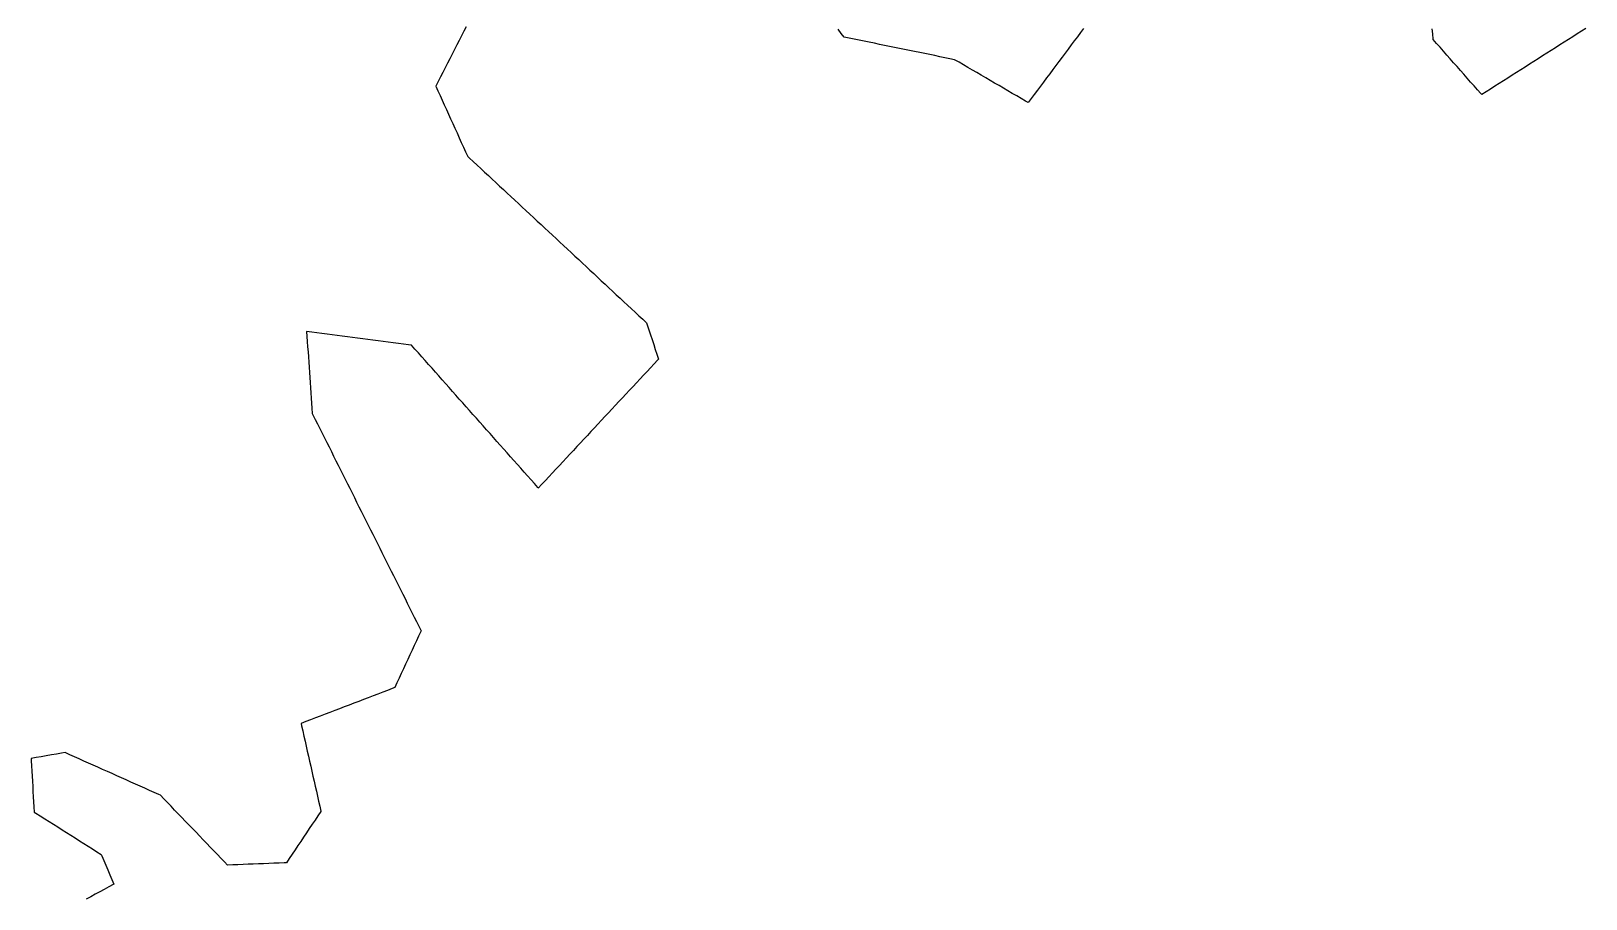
# Model space of a CAD drawing. Header units: millimetres. Extents: x 32 to 3054, y 42 to 5568.
# Drawn here: x 169.7 to 472, y 3303.1 to 3471.9 of the extents above; entities that cross this region are included whole.
import ezdxf

# ---------------------------------------------------------------- set-up
doc = ezdxf.new("R2010")
doc.units = ezdxf.units.MM
doc.layers.add('ALL_ISLANDS', color=7, linetype='Continuous')
doc.layers.add('OUTLINE_ISLAND_01', color=7, linetype='Continuous')

msp = doc.modelspace()

# ---------------------------------------------------------------- linework, layer by layer
at = {"layer": 'ALL_ISLANDS'}
for points in [[(254.316, 3472.7485), (253.8585, 3471.8593), (253.4011, 3470.97), (252.9437, 3470.0808), (252.4862, 3469.1915), (252.0288, 3468.3023), (251.5714, 3467.413), (251.114, 3466.5238), (250.6565, 3465.6345), (250.1991, 3464.7453), (249.7417, 3463.856), (249.2842, 3462.9668), (248.8268, 3462.0776), (248.3694, 3461.1883), (248.3779, 3461.1696), (248.7923, 3460.2595), (249.2067, 3459.3494), (249.6212, 3458.4393), (250.0356, 3457.5292), (250.45, 3456.6191), (250.8644, 3455.709), (251.2788, 3454.7989), (251.6932, 3453.8888), (252.1076, 3452.9787), (252.522, 3452.0686), (252.9364, 3451.1585), (253.3508, 3450.2485), (253.7652, 3449.3384), (254.1796, 3448.4283), (254.594, 3447.5182), (254.9479, 3447.1888), (255.6798, 3446.5075), (256.4118, 3445.8261), (257.1438, 3445.1448), (257.8757, 3444.4634), (258.6077, 3443.7821), (259.3397, 3443.1008), (260.0716, 3442.4194), (260.8036, 3441.7381), (261.5356, 3441.0567), (262.2675, 3440.3754), (262.9995, 3439.6941), (263.7315, 3439.0127), (264.4634, 3438.3314), (265.1954, 3437.65), (265.9274, 3436.9687), (266.6593, 3436.2874), (267.3913, 3435.606), (268.1233, 3434.9247), (268.8552, 3434.2434), (269.5872, 3433.562), (270.3192, 3432.8807), (271.0511, 3432.1993), (271.7831, 3431.518), (272.5151, 3430.8367), (273.247, 3430.1553), (273.979, 3429.474), (274.711, 3428.7926), (275.4429, 3428.1113), (276.1749, 3427.43), (276.9069, 3426.7486), (277.6389, 3426.0673), (278.3708, 3425.3859), (279.1028, 3424.7046), (279.8348, 3424.0233), (280.5667, 3423.3419), (281.2987, 3422.6606), (282.0307, 3421.9792), (282.7626, 3421.2979), (283.4946, 3420.6166), (284.2266, 3419.9352), (284.9585, 3419.2539), (285.6905, 3418.5725), (286.4225, 3417.8912), (287.1544, 3417.2099), (287.8864, 3416.5285), (288.6184, 3415.8472), (289.3503, 3415.1658), (289.4954, 3414.7292), (289.8109, 3413.7803), (290.1263, 3412.8313), (290.4417, 3411.8824), (290.7571, 3410.9334), (291.0726, 3409.9845), (291.388, 3409.0355), (291.7034, 3408.0866), (291.5095, 3407.8785), (290.8276, 3407.147), (290.1458, 3406.4155), (289.4639, 3405.684), (288.7821, 3404.9525), (288.1002, 3404.221), (287.4184, 3403.4895), (286.7365, 3402.758), (286.0547, 3402.0265), (285.3728, 3401.2951), (284.691, 3400.5636), (284.0092, 3399.8321), (283.3273, 3399.1006), (282.6455, 3398.3691), (281.9636, 3397.6376), (281.2818, 3396.9061), (280.5999, 3396.1746), (279.9181, 3395.4431), (279.2362, 3394.7116), (278.5544, 3393.9801), (277.8725, 3393.2486), (277.1907, 3392.5171), (276.5088, 3391.7856), (275.827, 3391.0541), (275.1451, 3390.3226), (274.4633, 3389.5911), (273.7814, 3388.8596), (273.0996, 3388.1281), (272.4178, 3387.3966), (271.7359, 3386.6652), (271.0541, 3385.9337), (270.3722, 3385.2022), (269.6904, 3384.4707), (269.0085, 3383.7392), (268.3267, 3383.0077), (268.2324, 3383.1139), (267.5685, 3383.8617), (266.9046, 3384.6096), (266.2408, 3385.3574), (265.5769, 3386.1053), (264.913, 3386.8531), (264.2491, 3387.6009), (263.5853, 3388.3488), (262.9214, 3389.0966), (262.2575, 3389.8445), (261.5936, 3390.5923), (260.9298, 3391.3402), (260.2659, 3392.088), (259.602, 3392.8358), (258.9381, 3393.5837), (258.2743, 3394.3315), (257.6104, 3395.0794), (256.9465, 3395.8272), (256.2826, 3396.5751), (255.6188, 3397.3229), (254.9549, 3398.0707), (254.291, 3398.8186), (253.6271, 3399.5664), (252.9633, 3400.3143), (252.2994, 3401.0621), (251.6355, 3401.81), (250.9716, 3402.5578), (250.3078, 3403.3056), (249.6439, 3404.0535), (248.98, 3404.8013), (248.3161, 3405.5492), (247.6523, 3406.297), (246.9884, 3407.0449), (246.3245, 3407.7927), (245.6606, 3408.5406), (244.9968, 3409.2884), (244.3329, 3410.0362), (243.669, 3410.7841), (243.0998, 3410.8584), (242.1082, 3410.988), (241.1166, 3411.1175), (240.125, 3411.2471), (239.1335, 3411.3766), (238.1419, 3411.5062), (237.1503, 3411.6357), (236.1587, 3411.7652), (235.1672, 3411.8948), (234.1756, 3412.0243), (233.184, 3412.1539), (232.1924, 3412.2834), (231.2009, 3412.413), (230.2093, 3412.5425), (229.2177, 3412.672), (228.2262, 3412.8016), (227.2346, 3412.9311), (226.243, 3413.0607), (225.2514, 3413.1902), (224.2599, 3413.3197), (223.2683, 3413.4493), (223.3339, 3412.4901), (223.4022, 3411.4924), (223.4704, 3410.4948), (223.5387, 3409.4971), (223.607, 3408.4994), (223.6752, 3407.5018), (223.7435, 3406.5041), (223.8118, 3405.5064), (223.88, 3404.5088), (223.9483, 3403.5111), (224.0166, 3402.5134), (224.0848, 3401.5158), (224.1531, 3400.5181), (224.2214, 3399.5204), (224.2896, 3398.5228), (224.3579, 3397.5251), (224.4916, 3397.2582), (224.9394, 3396.364), (225.3871, 3395.4699), (225.8349, 3394.5757), (226.2827, 3393.6816), (226.7305, 3392.7874), (227.1783, 3391.8933), (227.626, 3390.9992), (228.0738, 3390.105), (228.5216, 3389.2109), (228.9694, 3388.3167), (229.4172, 3387.4226), (229.8649, 3386.5284), (230.3127, 3385.6343), (230.7605, 3384.7401), (231.2083, 3383.846), (231.656, 3382.9519), (232.1038, 3382.0577), (232.5516, 3381.1636), (232.9994, 3380.2694), (233.4472, 3379.3753), (233.8949, 3378.4811), (234.3427, 3377.587), (234.7905, 3376.6928), (235.2383, 3375.7987), (235.6861, 3374.9046), (236.1338, 3374.0104), (236.5816, 3373.1163), (237.0294, 3372.2221), (237.4772, 3371.328), (237.9249, 3370.4338), (238.3727, 3369.5397), (238.8205, 3368.6455), (239.2683, 3367.7514), (239.7161, 3366.8573), (240.1638, 3365.9631), (240.6116, 3365.069), (241.0594, 3364.1748), (241.5072, 3363.2807), (241.955, 3362.3865), (242.4027, 3361.4924), (242.8505, 3360.5982), (243.2983, 3359.7041), (243.7461, 3358.81), (244.1938, 3357.9158), (244.6416, 3357.0217), (245.0894, 3356.1275), (245.5372, 3355.2334), (245.4626, 3355.073), (245.0409, 3354.1663), (244.6191, 3353.2596), (244.1974, 3352.3528), (243.7757, 3351.4461), (243.3539, 3350.5394), (242.9322, 3349.6327), (242.5105, 3348.726), (242.0888, 3347.8192), (241.667, 3346.9125), (241.2453, 3346.0058), (240.8236, 3345.0991), (240.4019, 3344.1923), (239.9265, 3344.0101), (238.9928, 3343.652), (238.059, 3343.294), (237.1253, 3342.936), (236.1916, 3342.578), (235.2579, 3342.22), (234.3242, 3341.862), (233.3905, 3341.504), (232.4567, 3341.1459), (231.523, 3340.7879), (230.5893, 3340.4299), (229.6556, 3340.0719), (228.7219, 3339.7139), (227.7882, 3339.3559), (226.8544, 3338.9979), (225.9207, 3338.6398), (224.987, 3338.2818), (224.0533, 3337.9238), (223.1196, 3337.5658), (222.1859, 3337.2078), (222.296, 3336.7208), (222.5166, 3335.7455), (222.7372, 3334.7701), (222.9578, 3333.7947), (223.1784, 3332.8194), (223.3991, 3331.844), (223.6197, 3330.8687), (223.8403, 3329.8933), (224.0609, 3328.9179), (224.2815, 3327.9426), (224.5021, 3326.9672), (224.7227, 3325.9918), (224.9433, 3325.0165), (225.1639, 3324.0411), (225.3845, 3323.0658), (225.6051, 3322.0904), (225.8257, 3321.115), (226.0464, 3320.1397), (226.0124, 3320.0888), (225.4564, 3319.2576), (224.9005, 3318.4264), (224.3446, 3317.5951), (223.7887, 3316.7639), (223.2328, 3315.9327), (222.6769, 3315.1014), (222.1209, 3314.2702), (221.565, 3313.4389), (221.0091, 3312.6077), (220.4532, 3311.7765), (219.8973, 3310.9452), (219.3414, 3310.114), (218.9003, 3310.0963), (217.9011, 3310.0562), (216.9019, 3310.016), (215.9027, 3309.9759), (214.9035, 3309.9358), (213.9043, 3309.8957), (212.9052, 3309.8556), (211.906, 3309.8154), (210.9068, 3309.7753), (209.9076, 3309.7352), (208.9084, 3309.6951), (207.9092, 3309.655), (207.3076, 3310.2802), (206.6143, 3311.0009), (205.921, 3311.7215), (205.2276, 3312.4421), (204.5343, 3313.1627), (203.841, 3313.8834), (203.1477, 3314.604), (202.4544, 3315.3246), (201.761, 3316.0453), (201.0677, 3316.7659), (200.3744, 3317.4865), (199.6811, 3318.2071), (198.9878, 3318.9278), (198.2944, 3319.6484), (197.6011, 3320.369), (196.9078, 3321.0897), (196.2145, 3321.8103), (195.5212, 3322.5309), (194.8278, 3323.2516), (194.558, 3323.3722), (193.645, 3323.7803), (192.7321, 3324.1884), (191.8191, 3324.5964), (190.9062, 3325.0045), (189.9932, 3325.4126), (189.0803, 3325.8207), (188.1674, 3326.2288), (187.2544, 3326.6369), (186.3415, 3327.0449), (185.4285, 3327.453), (184.5156, 3327.8611), (183.6026, 3328.2692), (182.6897, 3328.6773), (181.7767, 3329.0854), (180.8638, 3329.4935), (179.9509, 3329.9015), (179.0379, 3330.3096), (178.125, 3330.7177), (177.212, 3331.1258), (176.2991, 3331.5339), (175.6029, 3331.4148), (174.6173, 3331.2461), (173.6316, 3331.0775), (172.6459, 3330.9089), (171.6602, 3330.7402), (170.6745, 3330.5716), (169.6889, 3330.4029), (169.7145, 3329.9563), (169.7717, 3328.9579), (169.8289, 3327.9595), (169.8861, 3326.9612), (169.9434, 3325.9628), (170.0006, 3324.9645), (170.0578, 3323.9661), (170.115, 3322.9677), (170.1723, 3321.9694), (170.2295, 3320.971), (170.2867, 3319.9727), (170.6402, 3319.7486), (171.4848, 3319.2133), (172.3295, 3318.6781), (173.1742, 3318.1428), (174.0188, 3317.6075), (174.8635, 3317.0722), (175.7082, 3316.5369), (176.5528, 3316.0016), (177.3975, 3315.4663), (178.2422, 3314.931), (179.0868, 3314.3957), (179.9315, 3313.8604), (180.7762, 3313.3251), (181.6208, 3312.7898), (182.4655, 3312.2545), (183.3102, 3311.7192), (183.4162, 3311.4692), (183.8063, 3310.5484), (184.1965, 3309.6277), (184.5867, 3308.707), (184.9769, 3307.7862), (185.3671, 3306.8655), (185.7573, 3305.9447), (185.6709, 3305.8973), (184.7944, 3305.416), (183.9178, 3304.9346), (183.0413, 3304.4533), (182.1647, 3303.972), (181.2882, 3303.4907), (180.4117, 3303.0093)], [(374.3488, 3472.4021), (373.7504, 3471.6009), (373.152, 3470.7997), (372.5536, 3469.9985), (371.9552, 3469.1973), (371.3568, 3468.3961), (370.7584, 3467.5949), (370.16, 3466.7937), (369.5616, 3465.9925), (368.9632, 3465.1913), (368.3648, 3464.3901), (367.7664, 3463.5889), (367.168, 3462.7878), (366.5696, 3461.9866), (365.9712, 3461.1854), (365.3728, 3460.3842), (364.7744, 3459.583), (364.176, 3458.7818), (363.5775, 3457.9806), (363.0917, 3458.264), (362.228, 3458.7679), (361.3642, 3459.2718), (360.5005, 3459.7757), (359.6367, 3460.2796), (358.7729, 3460.7835), (357.9092, 3461.2874), (357.0454, 3461.7913), (356.1817, 3462.2952), (355.3179, 3462.7991), (354.4541, 3463.303), (353.5904, 3463.8069), (352.7266, 3464.3108), (351.8628, 3464.8147), (350.9991, 3465.3186), (350.1353, 3465.8225), (349.2716, 3466.3264), (348.3658, 3466.5114), (347.386, 3466.7116), (346.4062, 3466.9117), (345.4265, 3467.1118), (344.4467, 3467.312), (343.4669, 3467.5121), (342.4872, 3467.7122), (341.5074, 3467.9124), (340.5276, 3468.1125), (339.5478, 3468.3127), (338.5681, 3468.5128), (337.5883, 3468.7129), (336.6085, 3468.9131), (335.6288, 3469.1132), (334.649, 3469.3133), (333.6692, 3469.5135), (332.6895, 3469.7136), (331.7097, 3469.9137), (330.7299, 3470.1139), (329.7502, 3470.314), (328.7704, 3470.5142), (327.7906, 3470.7143), (327.2417, 3471.4451), (326.6412, 3472.2447)], [(472.0389, 3472.4136), (471.195, 3471.8771), (470.3511, 3471.3406), (469.5072, 3470.804), (468.6633, 3470.2675), (467.8194, 3469.731), (466.9755, 3469.1945), (466.1317, 3468.658), (465.2878, 3468.1215), (464.4439, 3467.585), (463.6, 3467.0484), (462.7561, 3466.5119), (461.9122, 3465.9754), (461.0683, 3465.4389), (460.2244, 3464.9024), (459.3805, 3464.3659), (458.5366, 3463.8293), (457.6928, 3463.2928), (456.8489, 3462.7563), (456.005, 3462.2198), (455.1611, 3461.6833), (454.3172, 3461.1468), (453.4733, 3460.6102), (452.6294, 3460.0737), (451.7855, 3459.5372), (451.6118, 3459.734), (450.9501, 3460.4838), (450.2883, 3461.2335), (449.6266, 3461.9832), (448.9648, 3462.733), (448.3031, 3463.4827), (447.6414, 3464.2324), (446.9796, 3464.9822), (446.3179, 3465.7319), (445.6562, 3466.4816), (444.9944, 3467.2314), (444.3327, 3467.9811), (443.6709, 3468.7308), (443.0092, 3469.4806), (442.3475, 3470.2303), (442.3381, 3470.3375), (442.251, 3471.3337), (442.1638, 3472.3299)]]:
    msp.add_lwpolyline(points, dxfattribs=at)
at = {"layer": 'OUTLINE_ISLAND_01'}
for points in [[(254.316, 3472.7485), (253.8585, 3471.8593), (253.4011, 3470.97), (252.9437, 3470.0808), (252.4862, 3469.1915), (252.0288, 3468.3023), (251.5714, 3467.413), (251.114, 3466.5238), (250.6565, 3465.6345), (250.1991, 3464.7453), (249.7417, 3463.856), (249.2842, 3462.9668), (248.8268, 3462.0776), (248.3694, 3461.1883), (248.3779, 3461.1696), (248.7923, 3460.2595), (249.2067, 3459.3494), (249.6212, 3458.4393), (250.0356, 3457.5292), (250.45, 3456.6191), (250.8644, 3455.709), (251.2788, 3454.7989), (251.6932, 3453.8888), (252.1076, 3452.9787), (252.522, 3452.0686), (252.9364, 3451.1585), (253.3508, 3450.2485), (253.7652, 3449.3384), (254.1796, 3448.4283), (254.594, 3447.5182), (254.9479, 3447.1888), (255.6798, 3446.5075), (256.4118, 3445.8261), (257.1438, 3445.1448), (257.8757, 3444.4634), (258.6077, 3443.7821), (259.3397, 3443.1008), (260.0716, 3442.4194), (260.8036, 3441.7381), (261.5356, 3441.0567), (262.2675, 3440.3754), (262.9995, 3439.6941), (263.7315, 3439.0127), (264.4634, 3438.3314), (265.1954, 3437.65), (265.9274, 3436.9687), (266.6593, 3436.2874), (267.3913, 3435.606), (268.1233, 3434.9247), (268.8552, 3434.2434), (269.5872, 3433.562), (270.3192, 3432.8807), (271.0511, 3432.1993), (271.7831, 3431.518), (272.5151, 3430.8367), (273.247, 3430.1553), (273.979, 3429.474), (274.711, 3428.7926), (275.4429, 3428.1113), (276.1749, 3427.43), (276.9069, 3426.7486), (277.6389, 3426.0673), (278.3708, 3425.3859), (279.1028, 3424.7046), (279.8348, 3424.0233), (280.5667, 3423.3419), (281.2987, 3422.6606), (282.0307, 3421.9792), (282.7626, 3421.2979), (283.4946, 3420.6166), (284.2266, 3419.9352), (284.9585, 3419.2539), (285.6905, 3418.5725), (286.4225, 3417.8912), (287.1544, 3417.2099), (287.8864, 3416.5285), (288.6184, 3415.8472), (289.3503, 3415.1658), (289.4954, 3414.7292), (289.8109, 3413.7803), (290.1263, 3412.8313), (290.4417, 3411.8824), (290.7571, 3410.9334), (291.0726, 3409.9845), (291.388, 3409.0355), (291.7034, 3408.0866), (291.5095, 3407.8785), (290.8276, 3407.147), (290.1458, 3406.4155), (289.4639, 3405.684), (288.7821, 3404.9525), (288.1002, 3404.221), (287.4184, 3403.4895), (286.7365, 3402.758), (286.0547, 3402.0265), (285.3728, 3401.2951), (284.691, 3400.5636), (284.0092, 3399.8321), (283.3273, 3399.1006), (282.6455, 3398.3691), (281.9636, 3397.6376), (281.2818, 3396.9061), (280.5999, 3396.1746), (279.9181, 3395.4431), (279.2362, 3394.7116), (278.5544, 3393.9801), (277.8725, 3393.2486), (277.1907, 3392.5171), (276.5088, 3391.7856), (275.827, 3391.0541), (275.1451, 3390.3226), (274.4633, 3389.5911), (273.7814, 3388.8596), (273.0996, 3388.1281), (272.4178, 3387.3966), (271.7359, 3386.6652), (271.0541, 3385.9337), (270.3722, 3385.2022), (269.6904, 3384.4707), (269.0085, 3383.7392), (268.3267, 3383.0077), (268.2324, 3383.1139), (267.5685, 3383.8617), (266.9046, 3384.6096), (266.2408, 3385.3574), (265.5769, 3386.1053), (264.913, 3386.8531), (264.2491, 3387.6009), (263.5853, 3388.3488), (262.9214, 3389.0966), (262.2575, 3389.8445), (261.5936, 3390.5923), (260.9298, 3391.3402), (260.2659, 3392.088), (259.602, 3392.8358), (258.9381, 3393.5837), (258.2743, 3394.3315), (257.6104, 3395.0794), (256.9465, 3395.8272), (256.2826, 3396.5751), (255.6188, 3397.3229), (254.9549, 3398.0707), (254.291, 3398.8186), (253.6271, 3399.5664), (252.9633, 3400.3143), (252.2994, 3401.0621), (251.6355, 3401.81), (250.9716, 3402.5578), (250.3078, 3403.3056), (249.6439, 3404.0535), (248.98, 3404.8013), (248.3161, 3405.5492), (247.6523, 3406.297), (246.9884, 3407.0449), (246.3245, 3407.7927), (245.6606, 3408.5406), (244.9968, 3409.2884), (244.3329, 3410.0362), (243.669, 3410.7841), (243.0998, 3410.8584), (242.1082, 3410.988), (241.1166, 3411.1175), (240.125, 3411.2471), (239.1335, 3411.3766), (238.1419, 3411.5062), (237.1503, 3411.6357), (236.1587, 3411.7652), (235.1672, 3411.8948), (234.1756, 3412.0243), (233.184, 3412.1539), (232.1924, 3412.2834), (231.2009, 3412.413), (230.2093, 3412.5425), (229.2177, 3412.672), (228.2262, 3412.8016), (227.2346, 3412.9311), (226.243, 3413.0607), (225.2514, 3413.1902), (224.2599, 3413.3197), (223.2683, 3413.4493), (223.3339, 3412.4901), (223.4022, 3411.4924), (223.4704, 3410.4948), (223.5387, 3409.4971), (223.607, 3408.4994), (223.6752, 3407.5018), (223.7435, 3406.5041), (223.8118, 3405.5064), (223.88, 3404.5088), (223.9483, 3403.5111), (224.0166, 3402.5134), (224.0848, 3401.5158), (224.1531, 3400.5181), (224.2214, 3399.5204), (224.2896, 3398.5228), (224.3579, 3397.5251), (224.4916, 3397.2582), (224.9394, 3396.364), (225.3871, 3395.4699), (225.8349, 3394.5757), (226.2827, 3393.6816), (226.7305, 3392.7874), (227.1783, 3391.8933), (227.626, 3390.9992), (228.0738, 3390.105), (228.5216, 3389.2109), (228.9694, 3388.3167), (229.4172, 3387.4226), (229.8649, 3386.5284), (230.3127, 3385.6343), (230.7605, 3384.7401), (231.2083, 3383.846), (231.656, 3382.9519), (232.1038, 3382.0577), (232.5516, 3381.1636), (232.9994, 3380.2694), (233.4472, 3379.3753), (233.8949, 3378.4811), (234.3427, 3377.587), (234.7905, 3376.6928), (235.2383, 3375.7987), (235.6861, 3374.9046), (236.1338, 3374.0104), (236.5816, 3373.1163), (237.0294, 3372.2221), (237.4772, 3371.328), (237.9249, 3370.4338), (238.3727, 3369.5397), (238.8205, 3368.6455), (239.2683, 3367.7514), (239.7161, 3366.8573), (240.1638, 3365.9631), (240.6116, 3365.069), (241.0594, 3364.1748), (241.5072, 3363.2807), (241.955, 3362.3865), (242.4027, 3361.4924), (242.8505, 3360.5982), (243.2983, 3359.7041), (243.7461, 3358.81), (244.1938, 3357.9158), (244.6416, 3357.0217), (245.0894, 3356.1275), (245.5372, 3355.2334), (245.4626, 3355.073), (245.0409, 3354.1663), (244.6191, 3353.2596), (244.1974, 3352.3528), (243.7757, 3351.4461), (243.3539, 3350.5394), (242.9322, 3349.6327), (242.5105, 3348.726), (242.0888, 3347.8192), (241.667, 3346.9125), (241.2453, 3346.0058), (240.8236, 3345.0991), (240.4019, 3344.1923), (239.9265, 3344.0101), (238.9928, 3343.652), (238.059, 3343.294), (237.1253, 3342.936), (236.1916, 3342.578), (235.2579, 3342.22), (234.3242, 3341.862), (233.3905, 3341.504), (232.4567, 3341.1459), (231.523, 3340.7879), (230.5893, 3340.4299), (229.6556, 3340.0719), (228.7219, 3339.7139), (227.7882, 3339.3559), (226.8544, 3338.9979), (225.9207, 3338.6398), (224.987, 3338.2818), (224.0533, 3337.9238), (223.1196, 3337.5658), (222.1859, 3337.2078), (222.296, 3336.7208), (222.5166, 3335.7455), (222.7372, 3334.7701), (222.9578, 3333.7947), (223.1784, 3332.8194), (223.3991, 3331.844), (223.6197, 3330.8687), (223.8403, 3329.8933), (224.0609, 3328.9179), (224.2815, 3327.9426), (224.5021, 3326.9672), (224.7227, 3325.9918), (224.9433, 3325.0165), (225.1639, 3324.0411), (225.3845, 3323.0658), (225.6051, 3322.0904), (225.8257, 3321.115), (226.0464, 3320.1397), (226.0124, 3320.0888), (225.4564, 3319.2576), (224.9005, 3318.4264), (224.3446, 3317.5951), (223.7887, 3316.7639), (223.2328, 3315.9327), (222.6769, 3315.1014), (222.1209, 3314.2702), (221.565, 3313.4389), (221.0091, 3312.6077), (220.4532, 3311.7765), (219.8973, 3310.9452), (219.3414, 3310.114), (218.9003, 3310.0963), (217.9011, 3310.0562), (216.9019, 3310.016), (215.9027, 3309.9759), (214.9035, 3309.9358), (213.9043, 3309.8957), (212.9052, 3309.8556), (211.906, 3309.8154), (210.9068, 3309.7753), (209.9076, 3309.7352), (208.9084, 3309.6951), (207.9092, 3309.655), (207.3076, 3310.2802), (206.6143, 3311.0009), (205.921, 3311.7215), (205.2276, 3312.4421), (204.5343, 3313.1627), (203.841, 3313.8834), (203.1477, 3314.604), (202.4544, 3315.3246), (201.761, 3316.0453), (201.0677, 3316.7659), (200.3744, 3317.4865), (199.6811, 3318.2071), (198.9878, 3318.9278), (198.2944, 3319.6484), (197.6011, 3320.369), (196.9078, 3321.0897), (196.2145, 3321.8103), (195.5212, 3322.5309), (194.8278, 3323.2516), (194.558, 3323.3722), (193.645, 3323.7803), (192.7321, 3324.1884), (191.8191, 3324.5964), (190.9062, 3325.0045), (189.9932, 3325.4126), (189.0803, 3325.8207), (188.1674, 3326.2288), (187.2544, 3326.6369), (186.3415, 3327.0449), (185.4285, 3327.453), (184.5156, 3327.8611), (183.6026, 3328.2692), (182.6897, 3328.6773), (181.7767, 3329.0854), (180.8638, 3329.4935), (179.9509, 3329.9015), (179.0379, 3330.3096), (178.125, 3330.7177), (177.212, 3331.1258), (176.2991, 3331.5339), (175.6029, 3331.4148), (174.6173, 3331.2461), (173.6316, 3331.0775), (172.6459, 3330.9089), (171.6602, 3330.7402), (170.6745, 3330.5716), (169.6889, 3330.4029), (169.7145, 3329.9563), (169.7717, 3328.9579), (169.8289, 3327.9595), (169.8861, 3326.9612), (169.9434, 3325.9628), (170.0006, 3324.9645), (170.0578, 3323.9661), (170.115, 3322.9677), (170.1723, 3321.9694), (170.2295, 3320.971), (170.2867, 3319.9727), (170.6402, 3319.7486), (171.4848, 3319.2133), (172.3295, 3318.6781), (173.1742, 3318.1428), (174.0188, 3317.6075), (174.8635, 3317.0722), (175.7082, 3316.5369), (176.5528, 3316.0016), (177.3975, 3315.4663), (178.2422, 3314.931), (179.0868, 3314.3957), (179.9315, 3313.8604), (180.7762, 3313.3251), (181.6208, 3312.7898), (182.4655, 3312.2545), (183.3102, 3311.7192), (183.4162, 3311.4692), (183.8063, 3310.5484), (184.1965, 3309.6277), (184.5867, 3308.707), (184.9769, 3307.7862), (185.3671, 3306.8655), (185.7573, 3305.9447), (185.6709, 3305.8973), (184.7944, 3305.416), (183.9178, 3304.9346), (183.0413, 3304.4533), (182.1647, 3303.972), (181.2882, 3303.4907), (180.4117, 3303.0093)], [(374.3488, 3472.4021), (373.7504, 3471.6009), (373.152, 3470.7997), (372.5536, 3469.9985), (371.9552, 3469.1973), (371.3568, 3468.3961), (370.7584, 3467.5949), (370.16, 3466.7937), (369.5616, 3465.9925), (368.9632, 3465.1913), (368.3648, 3464.3901), (367.7664, 3463.5889), (367.168, 3462.7878), (366.5696, 3461.9866), (365.9712, 3461.1854), (365.3728, 3460.3842), (364.7744, 3459.583), (364.176, 3458.7818), (363.5775, 3457.9806), (363.0917, 3458.264), (362.228, 3458.7679), (361.3642, 3459.2718), (360.5005, 3459.7757), (359.6367, 3460.2796), (358.7729, 3460.7835), (357.9092, 3461.2874), (357.0454, 3461.7913), (356.1817, 3462.2952), (355.3179, 3462.7991), (354.4541, 3463.303), (353.5904, 3463.8069), (352.7266, 3464.3108), (351.8628, 3464.8147), (350.9991, 3465.3186), (350.1353, 3465.8225), (349.2716, 3466.3264), (348.3658, 3466.5114), (347.386, 3466.7116), (346.4062, 3466.9117), (345.4265, 3467.1118), (344.4467, 3467.312), (343.4669, 3467.5121), (342.4872, 3467.7122), (341.5074, 3467.9124), (340.5276, 3468.1125), (339.5478, 3468.3127), (338.5681, 3468.5128), (337.5883, 3468.7129), (336.6085, 3468.9131), (335.6288, 3469.1132), (334.649, 3469.3133), (333.6692, 3469.5135), (332.6895, 3469.7136), (331.7097, 3469.9137), (330.7299, 3470.1139), (329.7502, 3470.314), (328.7704, 3470.5142), (327.7906, 3470.7143), (327.2417, 3471.4451), (326.6412, 3472.2447)], [(472.0389, 3472.4136), (471.195, 3471.8771), (470.3511, 3471.3406), (469.5072, 3470.804), (468.6633, 3470.2675), (467.8194, 3469.731), (466.9755, 3469.1945), (466.1317, 3468.658), (465.2878, 3468.1215), (464.4439, 3467.585), (463.6, 3467.0484), (462.7561, 3466.5119), (461.9122, 3465.9754), (461.0683, 3465.4389), (460.2244, 3464.9024), (459.3805, 3464.3659), (458.5366, 3463.8293), (457.6928, 3463.2928), (456.8489, 3462.7563), (456.005, 3462.2198), (455.1611, 3461.6833), (454.3172, 3461.1468), (453.4733, 3460.6102), (452.6294, 3460.0737), (451.7855, 3459.5372), (451.6118, 3459.734), (450.9501, 3460.4838), (450.2883, 3461.2335), (449.6266, 3461.9832), (448.9648, 3462.733), (448.3031, 3463.4827), (447.6414, 3464.2324), (446.9796, 3464.9822), (446.3179, 3465.7319), (445.6562, 3466.4816), (444.9944, 3467.2314), (444.3327, 3467.9811), (443.6709, 3468.7308), (443.0092, 3469.4806), (442.3475, 3470.2303), (442.3381, 3470.3375), (442.251, 3471.3337), (442.1638, 3472.3299)]]:
    msp.add_lwpolyline(points, dxfattribs=at)

doc.saveas('drawing.dxf')
